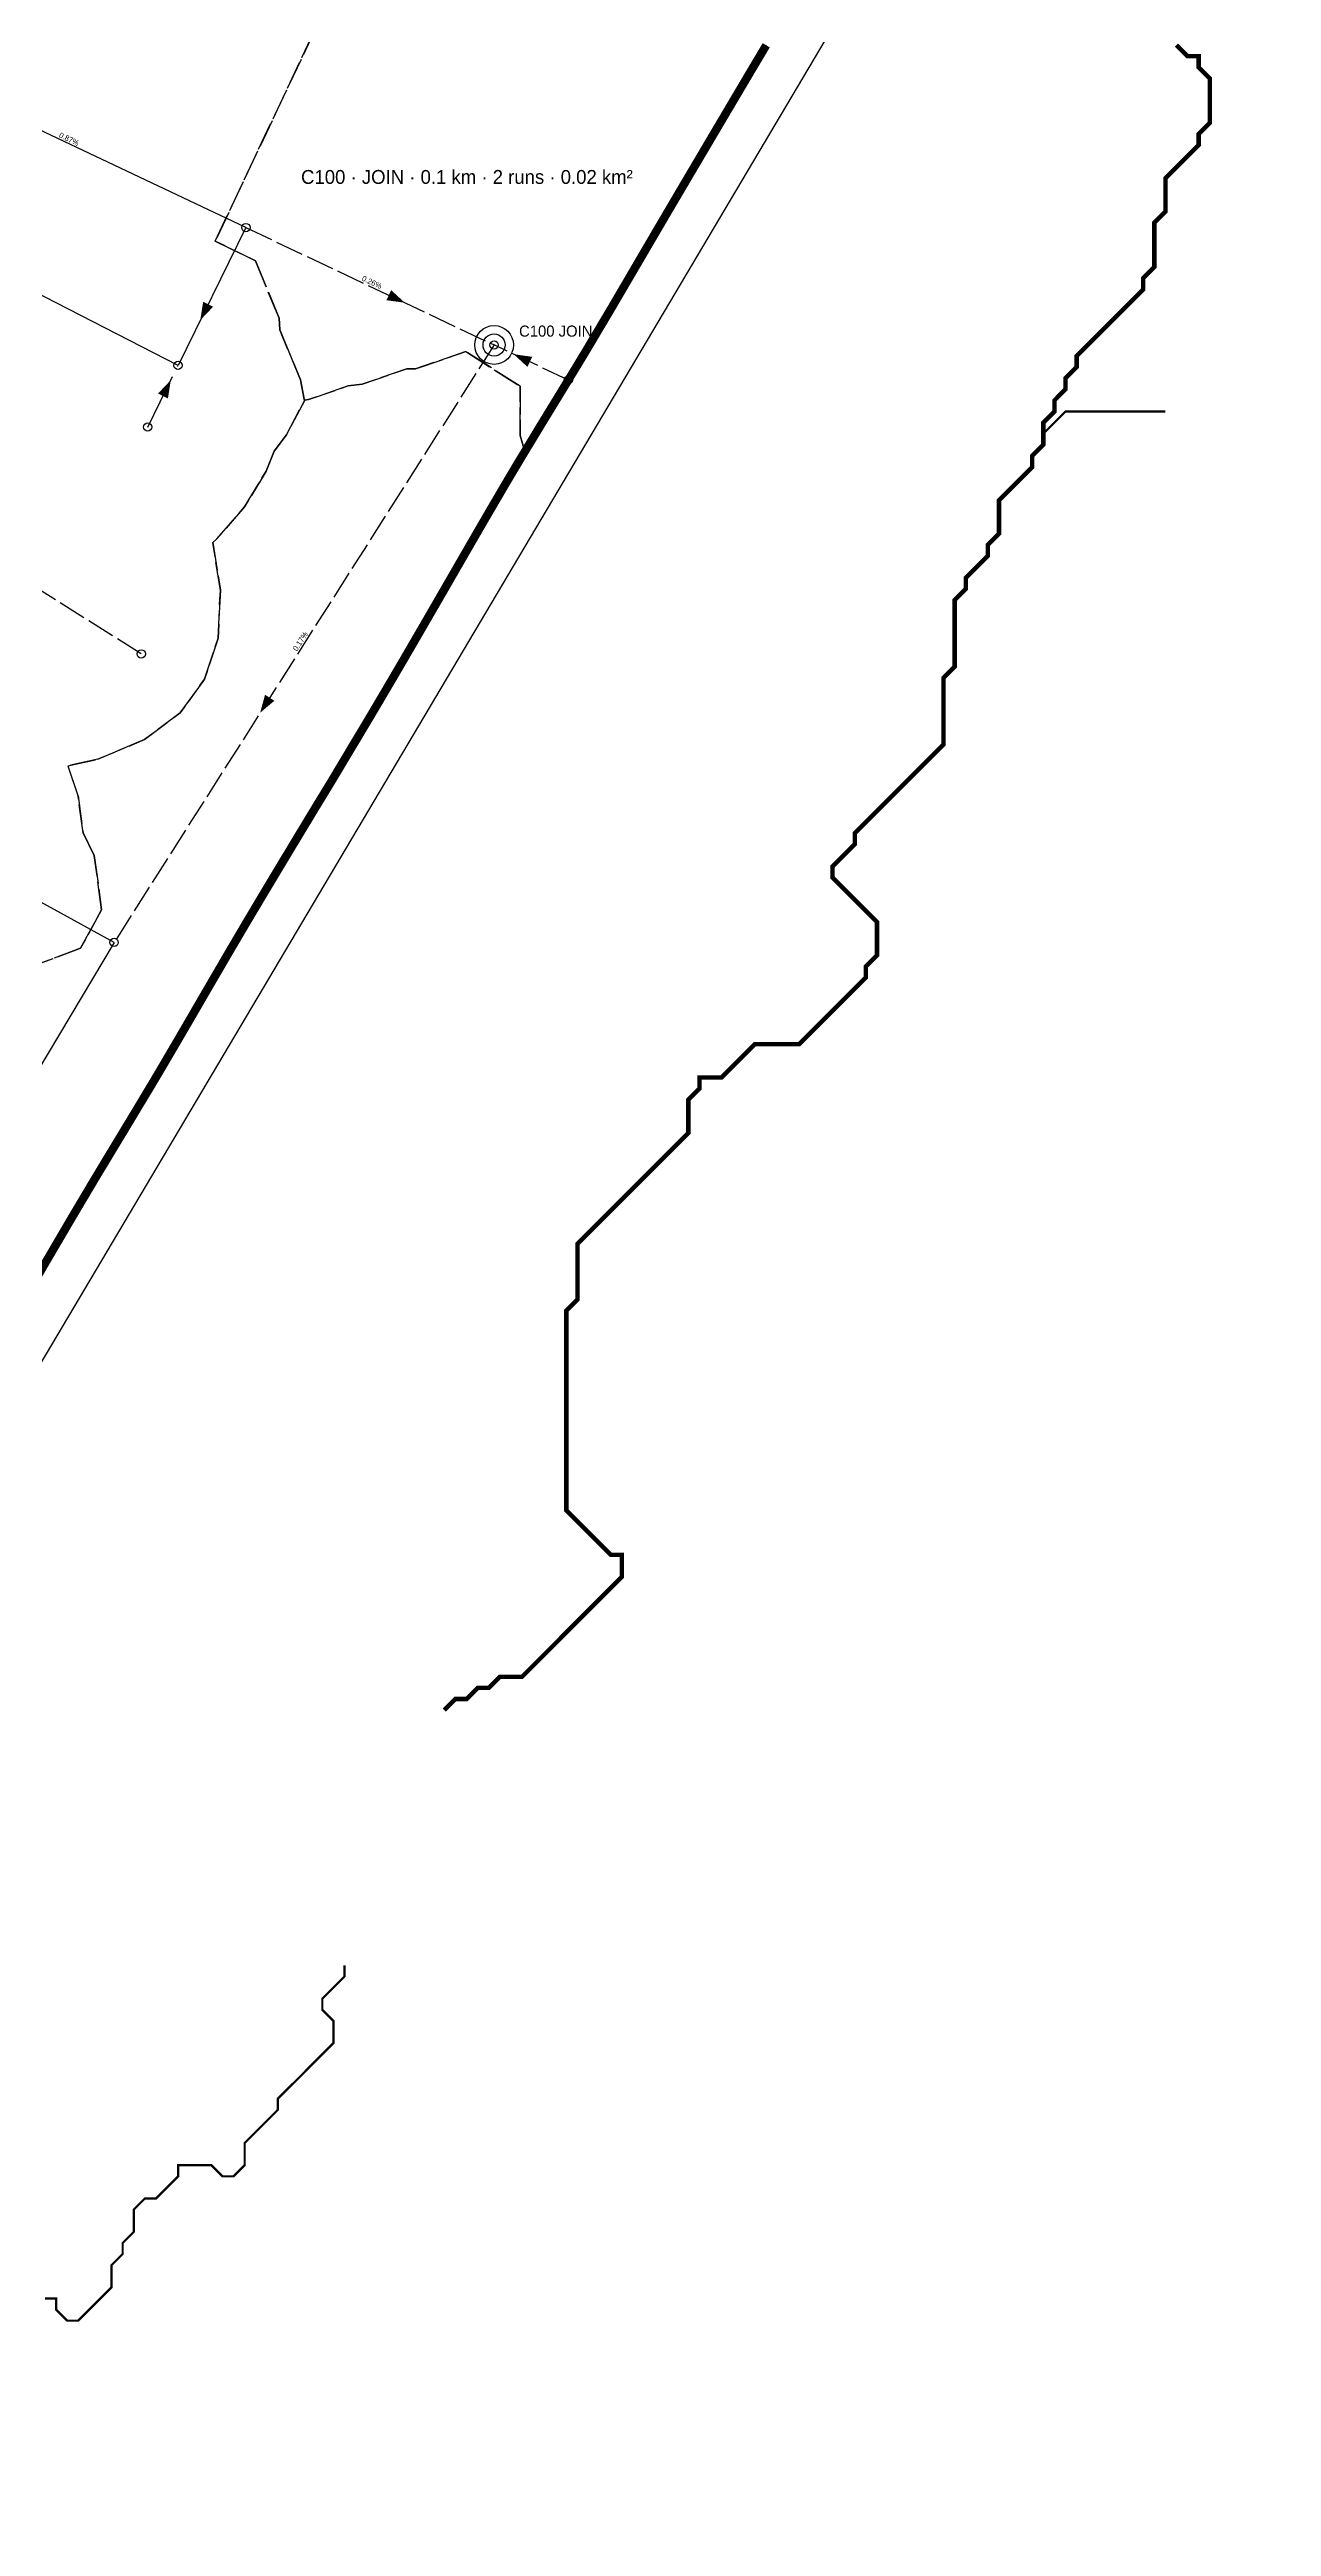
# Model space of a CAD drawing. Header units: metres. Extents: x 442821 to 452274, y 2561971 to 2571293.
# Drawn here: x 447633 to 448074, y 2566266 to 2567159 of the extents above; entities that cross this region are included whole.
import ezdxf
from ezdxf.enums import TextEntityAlignment as Align

# ---------------------------------------------------------------- set-up
doc = ezdxf.new("R2010")
doc.units = ezdxf.units.M
doc.header["$LTSCALE"] = 8
doc.linetypes.add('DASHDOT', pattern=[3.556, 2.54, -0.508, 0, -0.508])
doc.linetypes.add('DASHED', pattern=[1.524, 1.27, -0.254])
for name, color, linetype in [('A_ARROWS', 7, 'Continuous'), ('A_BUILT_2006', 252, 'Continuous'), ('A_CATCH_LABEL', 7, 'Continuous'), ('A_CATCHMENTS', 7, 'Continuous'), ('A_ENVELOPE', 3, 'Continuous'), ('A_GRADIENT', 8, 'Continuous'), ('A_JUNCTIONS', 8, 'Continuous'), ('A_MAIN_PIPE', 5, 'Continuous'), ('A_OUTLET_LABEL', 7, 'Continuous'), ('A_OUTLETS', 7, 'Continuous'), ('A_RUNS', 7, 'Continuous'), ('A_STREAMS', 5, 'Continuous')]:
    doc.layers.add(name, color=color, linetype=linetype)

msp = doc.modelspace()

# ---------------------------------------------------------------- linework, layer by layer
at = {"layer": 'A_ARROWS', "color": 3}
for points in [[(447761.34, 2567067.52), (447754.7, 2567068.44), (447756.41, 2567072.06)], [(447800.62, 2567048.95), (447807.26, 2567048.03), (447805.55, 2567044.41)]]:
    msp.add_solid(points, dxfattribs=at)
at = {"layer": 'A_ARROWS', "color": 2}
for points in [[(447687.56, 2567061.22), (447688.6, 2567067.85), (447692.19, 2567066.08)], [(447676.93, 2567039.64), (447675.9, 2567033.02), (447672.31, 2567034.78)]]:
    msp.add_solid(points, dxfattribs=at)
at = {"layer": 'A_ARROWS', "color": 1}
msp.add_solid([(447709.16, 2566919.71), (447710.91, 2566926.19), (447714.29, 2566924.04)], dxfattribs=at)
at = {"layer": 'A_BUILT_2006', "color": 252}
msp.add_lwpolyline([(446551.38, 2564695.06), (447061.57, 2565726.9), (448013.44, 2567331.59), (448231.64, 2567243.66), (448332.26, 2567295.53), (448412.16, 2567436.64), (448449.86, 2567533.08), (448423.25, 2567661.27), (448638.89, 2567714.37), (448758.53, 2567734.52), (448909.88, 2567734.52), (449242.47, 2567681.75)], dxfattribs=at)
at = {"layer": 'A_CATCHMENTS', "color": 2, "linetype": 'DASHED'}
msp.add_lwpolyline([(447755.15, 2567221.33), (447692.96, 2567089.77), (447707.47, 2567082.62), (447715.97, 2567061.99), (447716.25, 2567057.72), (447723.68, 2567039.68), (447725.02, 2567032.82), (447725.22, 2567032.35), (447718.61, 2567019.88), (447714.19, 2567014.06), (447711.27, 2567006.76), (447703.49, 2566993.91), (447693.58, 2566982.42), (447692.05, 2566981.13), (447694.8, 2566963.85), (447693.96, 2566946.58), (447689.13, 2566931.86), (447680.3, 2566919.69), (447667.47, 2566910.05), (447650.64, 2566902.96), (447639.82, 2566900.6), (447643.48, 2566889.72), (447645.29, 2566876.47), (447649.32, 2566868.21), (447651.99, 2566848.71), (447644.36, 2566834.8), (447624.98, 2566827.6)], dxfattribs=at)
at = {"layer": 'A_CATCHMENTS', "color": 3, "linetype": 'DASHED'}
msp.add_lwpolyline([(447891.66, 2567160.33), (447885.4, 2567149.8), (447879.16, 2567139.25), (447873.74, 2567130.09), (447866.69, 2567118.15), (447860.46, 2567107.6), (447854.25, 2567097.04), (447850.49, 2567090.62), (447848.11, 2567086.56), (447841.87, 2567075.89), (447835.65, 2567065.28), (447827.1, 2567050.88), (447823.02, 2567044.12), (447820.31, 2567039.67), (447820.3, 2567039.65), (447816.63, 2567033.62), (447810.24, 2567023.17), (447804.6, 2567013.86), (447802.89, 2567019.65), (447802.89, 2567019.65), (447802.88, 2567037.45), (447783.28, 2567049.93), (447765.19, 2567043.64), (447762.11, 2567043.75), (447745.9, 2567038.11), (447740.94, 2567037.58), (447726.61, 2567032.59), (447725.22, 2567032.35), (447725.02, 2567032.82), (447723.68, 2567039.68), (447716.25, 2567057.72), (447715.97, 2567061.99), (447707.47, 2567082.62), (447692.96, 2567089.77), (447755.15, 2567221.33)], dxfattribs=at)
at = {"layer": 'A_CATCHMENTS', "color": 1, "linetype": 'DASHED'}
msp.add_lwpolyline([(447624.98, 2566827.6), (447644.36, 2566834.8), (447651.99, 2566848.71), (447649.32, 2566868.21), (447645.29, 2566876.47), (447643.48, 2566889.72), (447639.82, 2566900.6), (447650.64, 2566902.96), (447667.47, 2566910.05), (447680.3, 2566919.69), (447689.13, 2566931.86), (447693.96, 2566946.58), (447694.8, 2566963.85), (447692.05, 2566981.13), (447693.58, 2566982.42), (447703.49, 2566993.91), (447711.27, 2567006.76), (447714.19, 2567014.06), (447718.61, 2567019.88), (447725.22, 2567032.35), (447726.61, 2567032.59), (447740.94, 2567037.58), (447745.9, 2567038.11), (447762.11, 2567043.75), (447765.19, 2567043.64), (447783.28, 2567049.93), (447802.88, 2567037.45), (447802.89, 2567019.65), (447804.6, 2567013.86), (447802.62, 2567010.57), (447797.68, 2567002.27), (447791.51, 2566991.73), (447785.38, 2566981.16), (447778.11, 2566968.56), (447773.12, 2566959.91), (447771.36, 2566956.87), (447766.97, 2566949.29), (447760.79, 2566938.66), (447754.57, 2566928.05), (447748.41, 2566917.63), (447742, 2566906.92), (447735.08, 2566895.33), (447729.3, 2566885.86), (447723.9, 2566876.92), (447716.79, 2566865.13), (447716.65, 2566864.9), (447710.36, 2566854.41), (447704.11, 2566843.91), (447698.78, 2566834.86), (447691.75, 2566822.81), (447689.6, 2566819.12), (447685.6, 2566812.22), (447679.42, 2566801.6), (447673.19, 2566790.98), (447669.93, 2566785.5), (447667.86, 2566782.05), (447660.53, 2566769.87), (447654.18, 2566759.38), (447649.31, 2566751.28), (447641.66, 2566738.4), (447635.47, 2566727.85), (447628.05, 2566715.17)], dxfattribs=at)
at = {"layer": 'A_ENVELOPE', "color": 3}
msp.add_lwpolyline([(447891.66, 2567160.33), (447885.4, 2567149.8), (447879.16, 2567139.25), (447873.74, 2567130.09), (447866.69, 2567118.15), (447860.46, 2567107.6), (447854.25, 2567097.04), (447850.49, 2567090.62), (447848.11, 2567086.56), (447841.87, 2567075.89), (447835.65, 2567065.28), (447827.1, 2567050.88), (447823.02, 2567044.12), (447820.31, 2567039.67), (447820.3, 2567039.65), (447816.63, 2567033.62), (447810.24, 2567023.17), (447802.62, 2567010.57), (447797.68, 2567002.27), (447791.51, 2566991.73), (447785.38, 2566981.16), (447778.11, 2566968.56), (447773.12, 2566959.91), (447771.36, 2566956.87), (447766.97, 2566949.29), (447760.79, 2566938.66), (447754.57, 2566928.05), (447748.41, 2566917.63), (447742, 2566906.92), (447735.08, 2566895.33), (447729.3, 2566885.86), (447723.9, 2566876.92), (447716.79, 2566865.13), (447716.65, 2566864.9), (447710.36, 2566854.41), (447704.11, 2566843.91), (447698.78, 2566834.86), (447691.75, 2566822.81), (447689.6, 2566819.12), (447685.6, 2566812.22), (447679.42, 2566801.6), (447673.19, 2566790.98), (447669.93, 2566785.5), (447667.86, 2566782.05), (447660.53, 2566769.87), (447654.18, 2566759.38), (447649.31, 2566751.28), (447641.66, 2566738.4), (447635.47, 2566727.85), (447628.05, 2566715.17)], dxfattribs=at)
at = {"layer": 'A_JUNCTIONS'}
for centre in [(447704.02, 2567094.61), (447793.53, 2567052.3), (447679.54, 2567044.94), (447820.3, 2567039.65), (447668.59, 2567022.72), (447666.27, 2566940.95), (447656.5, 2566836.94)]:
    msp.add_circle(centre, 1.5, dxfattribs=at)
at = {"layer": 'A_MAIN_PIPE', "color": 5, "const_width": 3}
msp.add_lwpolyline([(447891.66, 2567160.33), (447885.4, 2567149.8), (447879.16, 2567139.25), (447873.74, 2567130.09), (447866.69, 2567118.15), (447860.46, 2567107.6), (447854.25, 2567097.04), (447850.49, 2567090.62), (447848.11, 2567086.56), (447841.87, 2567075.89), (447835.65, 2567065.28), (447827.1, 2567050.88), (447823.02, 2567044.12), (447820.31, 2567039.67), (447816.63, 2567033.62), (447810.24, 2567023.17), (447802.62, 2567010.57), (447797.68, 2567002.27), (447791.51, 2566991.73), (447785.38, 2566981.16), (447778.11, 2566968.56), (447773.12, 2566959.91), (447771.36, 2566956.87), (447766.97, 2566949.29), (447760.79, 2566938.66), (447754.57, 2566928.05), (447748.41, 2566917.63), (447742, 2566906.92), (447735.08, 2566895.33), (447729.3, 2566885.86), (447723.9, 2566876.92), (447716.79, 2566865.13), (447716.65, 2566864.9), (447710.36, 2566854.41), (447704.11, 2566843.91), (447698.78, 2566834.86), (447691.75, 2566822.81), (447689.6, 2566819.12), (447685.6, 2566812.22), (447679.42, 2566801.6), (447673.19, 2566790.98), (447669.93, 2566785.5), (447667.86, 2566782.05), (447660.53, 2566769.87), (447654.18, 2566759.38), (447649.31, 2566751.28), (447641.66, 2566738.4), (447635.47, 2566727.85), (447628.05, 2566715.17)], dxfattribs=at)
at = {"layer": 'A_OUTLETS', "color": 5}
for radius in [7, 4]:
    msp.add_circle((447793.53, 2567052.3), radius, dxfattribs=at)
at = {"layer": 'A_RUNS', "color": 2}
for points in [[(447704.02, 2567094.61), (447575.1, 2567155.54)], [(447679.54, 2567044.94), (447552.21, 2567110.32)], [(447704.02, 2567094.61), (447679.54, 2567044.94)], [(447656.5, 2566836.94), (447605.93, 2566864.71)]]:
    msp.add_lwpolyline(points, dxfattribs=at)
at = {"layer": 'A_RUNS', "color": 3, "linetype": 'DASHED'}
for points in [[(447704.02, 2567094.61), (447793.53, 2567052.3)], [(447820.3, 2567039.65), (447793.53, 2567052.3)]]:
    msp.add_lwpolyline(points, dxfattribs=at)
at = {"layer": 'A_RUNS', "color": 1, "linetype": 'DASHED'}
msp.add_lwpolyline([(447793.53, 2567052.3), (447656.5, 2566836.94)], dxfattribs=at)
at = {"layer": 'A_RUNS', "color": 2, "linetype": 'DASHDOT'}
msp.add_lwpolyline([(447668.59, 2567022.72), (447679.54, 2567044.94)], dxfattribs=at)
at = {"layer": 'A_RUNS', "color": 2, "linetype": 'DASHED'}
msp.add_lwpolyline([(447666.27, 2566940.95), (447552.27, 2567012.53)], dxfattribs=at)
at = {"layer": 'A_RUNS', "color": 1}
msp.add_lwpolyline([(447656.5, 2566836.94), (447573.82, 2566698.51)], dxfattribs=at)
at = {"layer": 'A_STREAMS', "color": 5}
for points, const_width in [([(448039.62, 2567160.38), (448043.62, 2567156.38), (448047.62, 2567156.38), (448047.62, 2567152.38), (448051.62, 2567148.38), (448051.62, 2567144.37), (448051.62, 2567140.37), (448051.62, 2567136.37), (448051.62, 2567132.37), (448047.62, 2567128.37), (448047.62, 2567124.37), (448043.62, 2567120.37), (448039.62, 2567116.36), (448035.62, 2567112.36), (448035.62, 2567108.36), (448035.62, 2567104.36), (448035.62, 2567100.36), (448031.62, 2567096.36), (448031.62, 2567092.36), (448031.62, 2567088.35), (448031.62, 2567084.35), (448031.62, 2567080.35), (448027.62, 2567076.35), (448027.62, 2567072.35), (448023.62, 2567068.35), (448019.62, 2567064.35), (448015.62, 2567060.34), (448011.62, 2567056.34), (448007.61, 2567052.34), (448003.61, 2567048.34), (448003.61, 2567044.34), (447999.61, 2567040.34), (447999.61, 2567036.34), (447995.61, 2567032.33), (447995.61, 2567028.33), (447991.61, 2567024.33), (447991.61, 2567020.33)], 1.6), ([(448035.62, 2567028.33), (448031.62, 2567028.33), (448027.62, 2567028.33), (448023.62, 2567028.33), (448019.62, 2567028.33), (448015.62, 2567028.33), (448011.62, 2567028.33), (448007.61, 2567028.33), (448003.61, 2567028.33), (447999.61, 2567028.33), (447995.61, 2567024.33), (447991.61, 2567020.33)], 0.8), ([(447991.61, 2567020.33), (447991.61, 2567016.33), (447987.61, 2567012.33), (447987.61, 2567008.33), (447983.61, 2567004.32), (447979.61, 2567000.32), (447975.61, 2566996.32), (447975.61, 2566992.32), (447975.61, 2566988.32), (447975.61, 2566984.32), (447971.61, 2566980.32), (447971.61, 2566976.32), (447967.61, 2566972.31), (447963.61, 2566968.31), (447963.61, 2566964.31), (447959.61, 2566960.31), (447959.61, 2566956.31), (447959.61, 2566952.31), (447959.61, 2566948.31), (447959.61, 2566944.3), (447959.61, 2566940.3), (447959.61, 2566936.3), (447955.61, 2566932.3), (447955.61, 2566928.3), (447955.61, 2566924.3), (447955.61, 2566920.3), (447955.61, 2566916.29), (447955.61, 2566912.29), (447955.61, 2566908.29), (447951.61, 2566904.29), (447947.61, 2566900.29), (447943.61, 2566896.29), (447939.61, 2566892.29), (447935.6, 2566888.28), (447931.6, 2566884.28), (447927.6, 2566880.28), (447923.6, 2566876.28), (447923.6, 2566872.28), (447919.6, 2566868.28), (447915.6, 2566864.28), (447915.6, 2566860.27), (447919.6, 2566856.27), (447923.6, 2566852.27), (447927.6, 2566848.27), (447931.6, 2566844.27), (447931.6, 2566840.27), (447931.6, 2566836.27), (447931.6, 2566832.26), (447927.6, 2566828.26), (447927.6, 2566824.26), (447923.6, 2566820.26), (447919.6, 2566816.26), (447915.6, 2566812.26), (447911.6, 2566808.26), (447907.6, 2566804.26), (447903.6, 2566800.25), (447899.6, 2566800.25), (447895.6, 2566800.25), (447891.6, 2566800.25), (447887.6, 2566800.25), (447883.6, 2566796.25), (447879.6, 2566792.25), (447875.6, 2566788.25), (447871.6, 2566788.25), (447867.6, 2566788.25), (447867.6, 2566784.25), (447863.59, 2566780.25), (447863.59, 2566776.25), (447863.59, 2566772.24), (447863.59, 2566768.24), (447859.59, 2566764.24), (447855.59, 2566760.24), (447851.59, 2566756.24), (447847.59, 2566752.24), (447843.59, 2566748.24), (447839.59, 2566744.23), (447835.59, 2566740.23), (447831.59, 2566736.23), (447827.59, 2566732.23), (447823.59, 2566728.23), (447823.59, 2566724.23), (447823.59, 2566720.23), (447823.59, 2566716.22), (447823.59, 2566712.22), (447823.59, 2566708.22), (447819.59, 2566704.22), (447819.59, 2566700.22), (447819.59, 2566696.22), (447819.59, 2566692.22), (447819.59, 2566688.21), (447819.59, 2566684.21), (447819.59, 2566680.21), (447819.59, 2566676.21), (447819.59, 2566672.21), (447819.59, 2566668.21), (447819.59, 2566664.21), (447819.59, 2566660.2), (447819.59, 2566656.2), (447819.59, 2566652.2), (447819.59, 2566648.2), (447819.59, 2566644.2), (447819.59, 2566640.2), (447819.59, 2566636.2), (447819.59, 2566632.2), (447823.59, 2566628.19), (447827.59, 2566624.19), (447831.59, 2566620.19), (447835.59, 2566616.19), (447839.59, 2566616.19), (447839.59, 2566612.19), (447839.59, 2566608.19), (447835.59, 2566604.19), (447831.59, 2566600.18), (447827.59, 2566596.18), (447823.59, 2566592.18), (447819.59, 2566588.18), (447815.59, 2566584.18), (447811.59, 2566580.18), (447807.59, 2566576.18), (447803.59, 2566572.17), (447799.59, 2566572.17), (447795.59, 2566572.17), (447791.58, 2566568.17), (447787.58, 2566568.17), (447783.58, 2566564.17), (447779.58, 2566564.17), (447775.58, 2566560.17)], 1.6), ([(447739.58, 2566468.14), (447739.58, 2566464.14), (447735.58, 2566460.14), (447731.58, 2566456.13), (447731.58, 2566452.13), (447735.58, 2566448.13), (447735.58, 2566444.13), (447735.58, 2566440.13), (447731.58, 2566436.13), (447727.58, 2566432.13), (447723.58, 2566428.12), (447719.57, 2566424.12), (447715.57, 2566420.12), (447715.57, 2566416.12), (447711.57, 2566412.12), (447707.57, 2566408.12), (447703.57, 2566404.12), (447703.57, 2566400.11), (447703.57, 2566396.11), (447699.57, 2566392.11), (447695.57, 2566392.11), (447691.57, 2566396.11), (447687.57, 2566396.11), (447683.57, 2566396.11), (447679.57, 2566396.11), (447679.57, 2566392.11), (447675.57, 2566388.11), (447671.57, 2566384.11), (447667.57, 2566384.11), (447663.57, 2566380.11), (447663.57, 2566376.11), (447663.57, 2566372.1), (447659.57, 2566368.1), (447659.57, 2566364.1), (447655.57, 2566360.1), (447655.57, 2566356.1), (447655.57, 2566352.1), (447651.57, 2566348.1), (447647.56, 2566344.09), (447643.56, 2566340.09), (447639.56, 2566340.09), (447635.56, 2566344.09), (447635.56, 2566348.1), (447631.56, 2566348.1)], 0.8)]:
    msp.add_lwpolyline(points, dxfattribs=dict(at, const_width=const_width))

# ---------------------------------------------------------------- texts
at = {"layer": 'A_CATCH_LABEL', "color": 3}
msp.add_text('C100 · JOIN · 0.1 km · 2 runs · 0.02 km²', height=5, dxfattribs=at).set_placement((447783.73, 2567112.87), align=Align.MIDDLE_CENTER)
at = {"layer": 'A_GRADIENT', "color": 2}
msp.add_text('0.87%', height=2, rotation=334.70188, dxfattribs=at).set_placement((447639.56, 2567125.08), align=Align.BOTTOM_CENTER)
at = {"layer": 'A_GRADIENT', "color": 3}
msp.add_text('0.26%', height=2, rotation=-25.29812, dxfattribs=at).set_placement((447748.77, 2567073.46), align=Align.BOTTOM_CENTER)
at = {"layer": 'A_GRADIENT', "color": 1}
msp.add_text('0.17%', height=2, rotation=57.53347, dxfattribs=at).set_placement((447725.01, 2566944.62), align=Align.BOTTOM_CENTER)
at = {"layer": 'A_OUTLET_LABEL', "color": 5}
msp.add_text('C100 JOIN', height=4, dxfattribs=at).set_placement((447802.53, 2567055.3))

doc.saveas('drawing.dxf')
